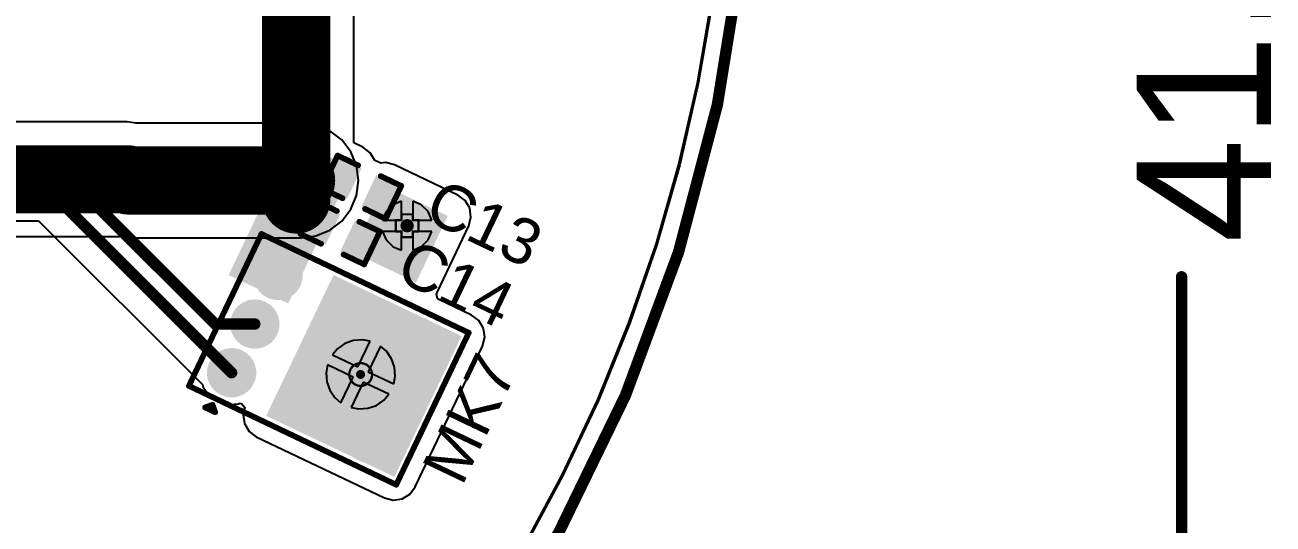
# Model space of a CAD drawing. Header units: millimetres. Extents: x -2.4 to 8.6, y -1 to 5.2.
# Drawn here: x 1.641 to 2.738, y 0.173 to 0.612 of the extents above; entities that cross this region are included whole.
import ezdxf

# ---------------------------------------------------------------- set-up
doc = ezdxf.new("R2010")
doc.units = ezdxf.units.MM
doc.header["$MEASUREMENT"] = 0
for name, color, linetype in [('BottomLayer', 5, 'Continuous'), ('BottomSolder', 6, 'Continuous'), ('DrillDrawing', 1, 'Continuous'), ('Mechanical1', 6, 'Continuous'), ('Mechanical2', 216, 'Continuous'), ('PadHoleLayer', 156, 'Continuous'), ('TopLayer', 1, 'Continuous'), ('TopOverlay', 2, 'Continuous'), ('TopPaste', 8, 'Continuous'), ('TopSolder', 216, 'Continuous'), ('ViaHoleLayer', 16, 'Continuous')]:
    doc.layers.add(name, color=color, linetype=linetype)
doc.styles.add('Arial', font='', dxfattribs={"height": 0.2})
doc.styles.get('Arial').set_extended_font_data('Arial')

# ---------------------------------------------------------------- blocks, each defined once
blk = doc.blocks.new('SPM0687LR5H_1_21')
at = {"layer": 'BottomSolder'}
h = blk.add_hatch(color=6, dxfattribs=at)
edge = h.paths.add_edge_path()
edge.add_arc((0, -0.0359), 0.004, 0, 360)
at = {"layer": 'PadHoleLayer'}
h = blk.add_hatch(color=156, dxfattribs=at)
edge = h.paths.add_edge_path()
edge.add_arc((0, -0.0359), 0.0202, 0, 360)
at = {"layer": 'TopLayer'}
h = blk.add_hatch(color=1, dxfattribs=at)
edge = h.paths.add_edge_path()
edge.add_arc((-0.0474, 0.067), 0.0177, 0, 360)
h = blk.add_hatch(color=1, dxfattribs=at)
edge = h.paths.add_edge_path()
edge.add_arc((0, 0.067), 0.0177, 0, 360)
h = blk.add_hatch(color=1, dxfattribs=at)
edge = h.paths.add_edge_path()
edge.add_arc((0.0474, 0.067), 0.0177, 0, 360)
h = blk.add_hatch(color=1, dxfattribs=at)
edge = h.paths.add_edge_path()
edge.add_arc((0, -0.0359), 0.033, 0, 360)
h = blk.add_hatch(color=1, dxfattribs=at)
edge = h.paths.add_edge_path()
edge.add_arc((-0.0474, -0.067), 0.0177, 0, 360)
h = blk.add_hatch(color=1, dxfattribs=at)
edge = h.paths.add_edge_path()
edge.add_arc((0.0474, -0.067), 0.0177, 0, 360)
at = {"layer": 'TopPaste'}
h = blk.add_hatch(color=8, dxfattribs=at)
edge = h.paths.add_edge_path()
edge.add_arc((-0.0474, 0.067), 0.0177, 0, 360)
h = blk.add_hatch(color=8, dxfattribs=at)
edge = h.paths.add_edge_path()
edge.add_arc((0, 0.067), 0.0177, 0, 360)
h = blk.add_hatch(color=8, dxfattribs=at)
edge = h.paths.add_edge_path()
edge.add_arc((0.0474, 0.067), 0.0177, 0, 360)
h = blk.add_hatch(color=8, dxfattribs=at)
edge = h.paths.add_edge_path()
edge.add_arc((-0.0474, -0.067), 0.0177, 0, 360)
h = blk.add_hatch(color=8, dxfattribs=at)
edge = h.paths.add_edge_path()
edge.add_arc((0.0474, -0.067), 0.0177, 0, 360)
at = {"layer": 'TopSolder'}
h = blk.add_hatch(color=216, dxfattribs=at)
edge = h.paths.add_edge_path()
edge.add_arc((-0.0474, 0.067), 0.0217, 0, 360)
h = blk.add_hatch(color=216, dxfattribs=at)
edge = h.paths.add_edge_path()
edge.add_arc((0, 0.067), 0.0217, 0, 360)
h = blk.add_hatch(color=216, dxfattribs=at)
edge = h.paths.add_edge_path()
edge.add_arc((0.0474, 0.067), 0.0217, 0, 360)
h = blk.add_hatch(color=216, dxfattribs=at)
edge = h.paths.add_edge_path()
edge.add_arc((0, -0.0359), 0.037, 0, 360)
h = blk.add_hatch(color=216, dxfattribs=at)
edge = h.paths.add_edge_path()
edge.add_arc((-0.0474, -0.067), 0.0217, 0, 360)
h = blk.add_hatch(color=216, dxfattribs=at)
edge = h.paths.add_edge_path()
edge.add_arc((0.0474, -0.067), 0.0217, 0, 360)
at = {"layer": 'TopOverlay', "const_width": 0.005}
for points in [[(-0.074, 0.0959), (0.074, 0.0959)], [(-0.074, 0.0959), (-0.074, -0.1059)], [(0.074, 0.0959), (0.074, -0.1059)], [(-0.085, 0.075), (-0.08, 0.07)], [(-0.085, 0.075), (-0.085, 0.065)], [(-0.08, 0.07), (-0.085, 0.065)], [(-0.074, -0.1059), (0.074, -0.1059)]]:
    blk.add_lwpolyline(points, dxfattribs=at)
at = {"layer": 'TopOverlay', "const_width": 0.0025}
for points in [[(-0.0753, 0.0959, 1), (-0.0728, 0.0959, 1)], [(-0.0753, 0.0959, 1), (-0.0728, 0.0959, 1)], [(0.0728, 0.0959, 1), (0.0753, 0.0959, 1)], [(0.0728, 0.0959, 1), (0.0753, 0.0959, 1)], [(-0.0862, 0.075, 1), (-0.0838, 0.075, 1)], [(-0.0862, 0.075, 1), (-0.0838, 0.075, 1)], [(-0.0862, 0.065, 1), (-0.0838, 0.065, 1)], [(-0.0862, 0.065, 1), (-0.0838, 0.065, 1)], [(-0.0813, 0.07, 1), (-0.0788, 0.07, 1)], [(-0.0813, 0.07, 1), (-0.0788, 0.07, 1)], [(-0.0753, -0.1059, 1), (-0.0728, -0.1059, 1)], [(-0.0753, -0.1059, 1), (-0.0728, -0.1059, 1)], [(0.0728, -0.1059, 1), (0.0753, -0.1059, 1)], [(0.0728, -0.1059, 1), (0.0753, -0.1059, 1)]]:
    blk.add_lwpolyline(points, format="xyb", close=True, dxfattribs=at)
blk = doc.blocks.new('C___0402_63')
at = {"layer": 'TopLayer'}
for points in [[(-0.0275, -0.0125), (-0.0275, 0.0125), (-0.0095, 0.0125), (-0.0095, -0.0125)], [(0.0095, -0.0125), (0.0095, 0.0125), (0.0275, 0.0125), (0.0275, -0.0125)]]:
    blk.add_hatch(color=1, dxfattribs=at).paths.add_polyline_path(points)
at = {"layer": 'TopPaste'}
for points in [[(-0.0275, -0.0125), (-0.0275, 0.0125), (-0.0095, 0.0125), (-0.0095, -0.0125)], [(0.0095, -0.0125), (0.0095, 0.0125), (0.0275, 0.0125), (0.0275, -0.0125)]]:
    blk.add_hatch(color=8, dxfattribs=at).paths.add_polyline_path(points)
at = {"layer": 'TopSolder'}
for points in [[(-0.0299, -0.0149), (-0.0299, 0.0149), (-0.0071, 0.0149), (-0.0071, -0.0149)], [(0.0071, -0.0149), (0.0071, 0.0149), (0.0299, 0.0149), (0.0299, -0.0149)]]:
    blk.add_hatch(color=216, dxfattribs=at).paths.add_polyline_path(points)
at = {"layer": 'TopOverlay', "const_width": 0.005}
for points in [[(-0.031, 0.016), (-0.011, 0.016)], [(-0.031, -0.016), (-0.031, 0.016)], [(0.011, 0.016), (0.031, 0.016)], [(0.031, -0.016), (0.031, 0.016)], [(-0.031, -0.016), (-0.011, -0.016)], [(0.011, -0.016), (0.031, -0.016)]]:
    blk.add_lwpolyline(points, dxfattribs=at)
at = {"layer": 'TopOverlay', "const_width": 0.0025}
for points in [[(-0.0323, 0.016, 1), (-0.0297, 0.016, 1)], [(-0.0323, 0.016, 1), (-0.0297, 0.016, 1)], [(-0.0123, 0.016, 1), (-0.0097, 0.016, 1)], [(0.0097, 0.016, 1), (0.0123, 0.016, 1)], [(0.0297, 0.016, 1), (0.0323, 0.016, 1)], [(0.0297, 0.016, 1), (0.0323, 0.016, 1)], [(-0.0323, -0.016, 1), (-0.0297, -0.016, 1)], [(-0.0323, -0.016, 1), (-0.0297, -0.016, 1)], [(-0.0123, -0.016, 1), (-0.0097, -0.016, 1)], [(0.0097, -0.016, 1), (0.0123, -0.016, 1)], [(0.0297, -0.016, 1), (0.0323, -0.016, 1)], [(0.0297, -0.016, 1), (0.0323, -0.016, 1)]]:
    blk.add_lwpolyline(points, format="xyb", close=True, dxfattribs=at)
blk = doc.blocks.new('C___0402_64')
at = {"layer": 'TopLayer'}
for points in [[(-0.0275, -0.0125), (-0.0275, 0.0125), (-0.0095, 0.0125), (-0.0095, -0.0125)], [(0.0095, -0.0125), (0.0095, 0.0125), (0.0275, 0.0125), (0.0275, -0.0125)]]:
    blk.add_hatch(color=1, dxfattribs=at).paths.add_polyline_path(points)
at = {"layer": 'TopPaste'}
for points in [[(-0.0275, -0.0125), (-0.0275, 0.0125), (-0.0095, 0.0125), (-0.0095, -0.0125)], [(0.0095, -0.0125), (0.0095, 0.0125), (0.0275, 0.0125), (0.0275, -0.0125)]]:
    blk.add_hatch(color=8, dxfattribs=at).paths.add_polyline_path(points)
at = {"layer": 'TopSolder'}
for points in [[(-0.0299, -0.0149), (-0.0299, 0.0149), (-0.0071, 0.0149), (-0.0071, -0.0149)], [(0.0071, -0.0149), (0.0071, 0.0149), (0.0299, 0.0149), (0.0299, -0.0149)]]:
    blk.add_hatch(color=216, dxfattribs=at).paths.add_polyline_path(points)
at = {"layer": 'TopOverlay', "const_width": 0.005}
for points in [[(-0.031, 0.016), (-0.011, 0.016)], [(-0.031, -0.016), (-0.031, 0.016)], [(0.011, 0.016), (0.031, 0.016)], [(0.031, -0.016), (0.031, 0.016)], [(-0.031, -0.016), (-0.011, -0.016)], [(0.011, -0.016), (0.031, -0.016)]]:
    blk.add_lwpolyline(points, dxfattribs=at)
at = {"layer": 'TopOverlay', "const_width": 0.0025}
for points in [[(-0.0323, 0.016, 1), (-0.0297, 0.016, 1)], [(-0.0323, 0.016, 1), (-0.0297, 0.016, 1)], [(-0.0123, 0.016, 1), (-0.0097, 0.016, 1)], [(0.0097, 0.016, 1), (0.0123, 0.016, 1)], [(0.0297, 0.016, 1), (0.0323, 0.016, 1)], [(0.0297, 0.016, 1), (0.0323, 0.016, 1)], [(-0.0323, -0.016, 1), (-0.0297, -0.016, 1)], [(-0.0323, -0.016, 1), (-0.0297, -0.016, 1)], [(-0.0123, -0.016, 1), (-0.0097, -0.016, 1)], [(0.0097, -0.016, 1), (0.0123, -0.016, 1)], [(0.0297, -0.016, 1), (0.0323, -0.016, 1)], [(0.0297, -0.016, 1), (0.0323, -0.016, 1)]]:
    blk.add_lwpolyline(points, format="xyb", close=True, dxfattribs=at)

msp = doc.modelspace()

# ---------------------------------------------------------------- hatches: boundary and pattern name
at = {"layer": 'BottomLayer'}
h = msp.add_hatch(color=5, dxfattribs=at)
edge = h.paths.add_edge_path()
edge.add_arc((1.884, 0.475), 0.0118, 0, 360)
h = msp.add_hatch(color=5, dxfattribs=at)
edge = h.paths.add_edge_path()
edge.add_arc((1.9772, 0.4352), 0.0118, 0, 360)
at = {"layer": 'BottomSolder'}
h = msp.add_hatch(color=6, dxfattribs=at)
edge = h.paths.add_edge_path()
edge.add_arc((1.884, 0.475), 0.0158, 0, 360)
h = msp.add_hatch(color=6, dxfattribs=at)
edge = h.paths.add_edge_path()
edge.add_arc((1.9772, 0.4352), 0.0158, 0, 360)
at = {"layer": 'TopLayer'}
for points in [[(1.8727, 0.3669), (1.9294, 0.4858), (1.8771, 0.5107), (1.8204, 0.3919)], [(1.9851, 0.3854), (2.0129, 0.4438), (1.9572, 0.4704), (1.9293, 0.4119)], [(1.966, 0.2144), (2.025, 0.3382), (1.9125, 0.3919), (1.8534, 0.2681)]]:
    msp.add_hatch(color=1, dxfattribs=at).paths.add_polyline_path(points)
h = msp.add_hatch(color=1, dxfattribs=at)
edge = h.paths.add_edge_path()
edge.add_arc((1.884, 0.475), 0.0118, 0, 360)
h = msp.add_hatch(color=1, dxfattribs=at)
edge = h.paths.add_edge_path()
edge.add_arc((1.9772, 0.4352), 0.0118, 0, 360)
at = {"layer": 'TopSolder'}
h = msp.add_hatch(color=216, dxfattribs=at)
edge = h.paths.add_edge_path()
edge.add_arc((1.884, 0.475), 0.0158, 0, 360)
h = msp.add_hatch(color=216, dxfattribs=at)
edge = h.paths.add_edge_path()
edge.add_arc((1.9772, 0.4352), 0.0158, 0, 360)
at = {"layer": 'ViaHoleLayer'}
h = msp.add_hatch(color=16, dxfattribs=at)
edge = h.paths.add_edge_path()
edge.add_arc((1.884, 0.475), 0.00591, 0, 360)
h = msp.add_hatch(color=16, dxfattribs=at)
edge = h.paths.add_edge_path()
edge.add_arc((1.9772, 0.4352), 0.00591, 0, 360)

# ---------------------------------------------------------------- linework, layer by layer
at = {"layer": 'BottomLayer'}
for p, q in [((2.2444, 0.6327), (2.232, 0.5606)), ((2.232, 0.5606), (2.2157, 0.4894)), ((1.7314, 0.5264), (1.562, 0.5264)), ((1.739, 0.5254), (1.7314, 0.5264)), ((1.884, 0.5254), (1.739, 0.5254)), ((1.8971, 0.5237), (1.884, 0.5254)), ((1.9092, 0.5187), (1.8971, 0.5237)), ((1.9197, 0.5107), (1.9092, 0.5187)), ((1.9277, 0.5002), (1.9197, 0.5107)), ((1.9327, 0.4881), (1.9277, 0.5002)), ((1.9344, 0.475), (1.9327, 0.4881)), ((2.2157, 0.4894), (2.1956, 0.4191)), ((1.9327, 0.4619), (1.9344, 0.475)), ((1.9277, 0.4498), (1.9327, 0.4619)), ((1.9197, 0.4393), (1.9277, 0.4498)), ((1.9649, 0.4537), (1.9587, 0.4476)), ((1.9722, 0.4567), (1.9649, 0.4537)), ((1.9722, 0.4402), (1.9722, 0.4567)), ((1.9896, 0.4537), (1.9822, 0.4567)), ((1.9822, 0.4567), (1.9822, 0.4402)), ((1.9957, 0.4476), (1.9896, 0.4537)), ((1.9092, 0.4313), (1.9197, 0.4393)), ((1.9587, 0.4476), (1.9557, 0.4402)), ((1.9557, 0.4402), (1.9722, 0.4402)), ((1.9822, 0.4402), (1.9988, 0.4402)), ((1.9988, 0.4402), (1.9957, 0.4476)), ((1.8971, 0.4263), (1.9092, 0.4313)), ((1.9722, 0.4302), (1.9557, 0.4302)), ((1.9557, 0.4302), (1.9587, 0.4229)), ((1.9722, 0.4137), (1.9722, 0.4302)), ((1.9988, 0.4302), (1.9822, 0.4302)), ((1.9822, 0.4302), (1.9822, 0.4137)), ((1.9957, 0.4229), (1.9988, 0.4302)), ((1.5829, 0.4256), (1.7248, 0.4256)), ((1.7248, 0.4256), (1.7324, 0.4246)), ((1.7324, 0.4246), (1.884, 0.4246)), ((1.884, 0.4246), (1.8971, 0.4263)), ((1.9587, 0.4229), (1.9649, 0.4167)), ((1.9649, 0.4167), (1.9722, 0.4137)), ((1.9822, 0.4137), (1.9896, 0.4167)), ((1.9896, 0.4167), (1.9957, 0.4229)), ((2.1956, 0.4191), (2.1718, 0.35)), ((2.1718, 0.35), (2.1443, 0.2823)), ((1.9226, 0.3316), (1.916, 0.3271)), ((1.9301, 0.3342), (1.9226, 0.3316)), ((1.938, 0.3348), (1.9301, 0.3342)), ((1.934, 0.3111), (1.9447, 0.3336)), ((1.9447, 0.3336), (1.938, 0.3348)), ((1.9538, 0.3293), (1.943, 0.3068)), ((1.959, 0.3248), (1.9538, 0.3293)), ((1.916, 0.3271), (1.9115, 0.3218)), ((1.9115, 0.3218), (1.934, 0.3111)), ((1.9635, 0.3183), (1.959, 0.3248)), ((1.9662, 0.3108), (1.9635, 0.3183)), ((1.9072, 0.3128), (1.906, 0.306)), ((1.9297, 0.3021), (1.9072, 0.3128)), ((1.9668, 0.3029), (1.9662, 0.3108)), ((1.906, 0.306), (1.9066, 0.2981)), ((1.9066, 0.2981), (1.9093, 0.2906)), ((1.919, 0.2796), (1.9297, 0.3021)), ((1.9387, 0.2978), (1.928, 0.2753)), ((1.9612, 0.2871), (1.9387, 0.2978)), ((1.943, 0.3068), (1.9655, 0.2961)), ((1.9655, 0.2961), (1.9668, 0.3029)), ((1.9093, 0.2906), (1.9138, 0.2841)), ((1.9567, 0.2818), (1.9612, 0.2871)), ((1.9138, 0.2841), (1.919, 0.2796)), ((1.928, 0.2753), (1.9348, 0.2741)), ((1.9348, 0.2741), (1.9427, 0.2747)), ((1.9427, 0.2747), (1.9502, 0.2773)), ((1.9502, 0.2773), (1.9567, 0.2818)), ((2.1443, 0.2823), (2.1131, 0.2162)), ((2.1131, 0.2162), (2.0785, 0.1519))]:
    msp.add_line(p, q, dxfattribs=at)
at = {"layer": 'BottomLayer', "const_width": 0.06}
for points in [[(1.562, 0.476), (1.7314, 0.476)], [(1.7314, 0.476), (1.7324, 0.475)], [(1.7324, 0.475), (1.884, 0.475)]]:
    msp.add_lwpolyline(points, dxfattribs=at)
at = {"layer": 'BottomLayer', "const_width": 0.03}
for points in [[(1.7164, 0.476, 1), (1.7464, 0.476, 1)], [(1.7164, 0.476, 1), (1.7464, 0.476, 1)], [(1.7174, 0.475, 1), (1.7474, 0.475, 1)], [(1.7174, 0.475, 1), (1.7474, 0.475, 1)], [(1.869, 0.475, 1), (1.899, 0.475, 1)]]:
    msp.add_lwpolyline(points, format="xyb", close=True, dxfattribs=at)
at = {"layer": 'DrillDrawing', "const_width": 0.002}
for points in [[(1.879, 0.48), (1.879, 0.485)], [(1.879, 0.485), (1.889, 0.485)], [(1.889, 0.48), (1.889, 0.485)], [(1.874, 0.47), (1.874, 0.48)], [(1.874, 0.48), (1.879, 0.48)], [(1.889, 0.48), (1.894, 0.48)], [(1.894, 0.47), (1.894, 0.48)], [(1.874, 0.47), (1.879, 0.47)], [(1.879, 0.465), (1.879, 0.47)], [(1.879, 0.465), (1.889, 0.465)], [(1.889, 0.47), (1.894, 0.47)], [(1.889, 0.465), (1.889, 0.47)], [(1.9672, 0.4302), (1.9672, 0.4402)], [(1.9672, 0.4402), (1.9722, 0.4402)], [(1.9722, 0.4402), (1.9722, 0.4452)], [(1.9722, 0.4452), (1.9822, 0.4452)], [(1.9822, 0.4402), (1.9822, 0.4452)], [(1.9822, 0.4402), (1.9872, 0.4402)], [(1.9872, 0.4302), (1.9872, 0.4402)], [(1.9672, 0.4302), (1.9722, 0.4302)], [(1.9722, 0.4252), (1.9722, 0.4302)], [(1.9822, 0.4302), (1.9872, 0.4302)], [(1.9822, 0.4252), (1.9822, 0.4302)], [(1.9722, 0.4252), (1.9822, 0.4252)]]:
    msp.add_lwpolyline(points, dxfattribs=at)
at = {"layer": 'DrillDrawing'}
for points, const_width in [([(1.8785, 0.485, 1), (1.8795, 0.485, 1)], 0.001), ([(1.8785, 0.485, 1), (1.8795, 0.485, 1)], 0.001), ([(1.8885, 0.485, 1), (1.8895, 0.485, 1)], 0.001), ([(1.8885, 0.485, 1), (1.8895, 0.485, 1)], 0.001), ([(1.8735, 0.48, 1), (1.8745, 0.48, 1)], 0.001), ([(1.8735, 0.48, 1), (1.8745, 0.48, 1)], 0.001), ([(1.8785, 0.48, 1), (1.8795, 0.48, 1)], 0.001), ([(1.8785, 0.48, 1), (1.8795, 0.48, 1)], 0.001), ([(1.8885, 0.48, 1), (1.8895, 0.48, 1)], 0.001), ([(1.8885, 0.48, 1), (1.8895, 0.48, 1)], 0.001), ([(1.8935, 0.48, 1), (1.8945, 0.48, 1)], 0.001), ([(1.8935, 0.48, 1), (1.8945, 0.48, 1)], 0.001), ([(1.8735, 0.47, 1), (1.8745, 0.47, 1)], 0.001), ([(1.8735, 0.47, 1), (1.8745, 0.47, 1)], 0.001), ([(1.8785, 0.47, 1), (1.8795, 0.47, 1)], 0.001), ([(1.8785, 0.47, 1), (1.8795, 0.47, 1)], 0.001), ([(1.8785, 0.465, 1), (1.8795, 0.465, 1)], 0.001), ([(1.8785, 0.465, 1), (1.8795, 0.465, 1)], 0.001), ([(1.8885, 0.47, 1), (1.8895, 0.47, 1)], 0.001), ([(1.8885, 0.47, 1), (1.8895, 0.47, 1)], 0.001), ([(1.8885, 0.465, 1), (1.8895, 0.465, 1)], 0.001), ([(1.8885, 0.465, 1), (1.8895, 0.465, 1)], 0.001), ([(1.8935, 0.47, 1), (1.8945, 0.47, 1)], 0.001), ([(1.8935, 0.47, 1), (1.8945, 0.47, 1)], 0.001), ([(1.9667, 0.4402, 1), (1.9677, 0.4402, 1)], 0.001), ([(1.9667, 0.4402, 1), (1.9677, 0.4402, 1)], 0.001), ([(1.9717, 0.4452, 1), (1.9727, 0.4452, 1)], 0.001), ([(1.9717, 0.4452, 1), (1.9727, 0.4452, 1)], 0.001), ([(1.9717, 0.4402, 1), (1.9727, 0.4402, 1)], 0.001), ([(1.9717, 0.4402, 1), (1.9727, 0.4402, 1)], 0.001), ([(1.9817, 0.4452, 1), (1.9827, 0.4452, 1)], 0.001), ([(1.9817, 0.4452, 1), (1.9827, 0.4452, 1)], 0.001), ([(1.9817, 0.4402, 1), (1.9827, 0.4402, 1)], 0.001), ([(1.9817, 0.4402, 1), (1.9827, 0.4402, 1)], 0.001), ([(1.9867, 0.4402, 1), (1.9877, 0.4402, 1)], 0.001), ([(1.9867, 0.4402, 1), (1.9877, 0.4402, 1)], 0.001), ([(1.9667, 0.4302, 1), (1.9677, 0.4302, 1)], 0.001), ([(1.9667, 0.4302, 1), (1.9677, 0.4302, 1)], 0.001), ([(1.9717, 0.4302, 1), (1.9727, 0.4302, 1)], 0.001), ([(1.9717, 0.4302, 1), (1.9727, 0.4302, 1)], 0.001), ([(1.9817, 0.4302, 1), (1.9827, 0.4302, 1)], 0.001), ([(1.9817, 0.4302, 1), (1.9827, 0.4302, 1)], 0.001), ([(1.9867, 0.4302, 1), (1.9877, 0.4302, 1)], 0.001), ([(1.9867, 0.4302, 1), (1.9877, 0.4302, 1)], 0.001), ([(1.9717, 0.4252, 1), (1.9727, 0.4252, 1)], 0.001), ([(1.9717, 0.4252, 1), (1.9727, 0.4252, 1)], 0.001), ([(1.9817, 0.4252, 1), (1.9827, 0.4252, 1)], 0.001), ([(1.9817, 0.4252, 1), (1.9827, 0.4252, 1)], 0.001), ([(1.9464, 0.3044, 1), (1.9264, 0.3044, 1)], 0.002), ([(1.9259, 0.3044, 1), (1.9269, 0.3044, 1)], 0.001), ([(1.9459, 0.3044, 1), (1.9469, 0.3044, 1)], 0.001)]:
    msp.add_lwpolyline(points, format="xyb", close=True, dxfattribs=dict(at, const_width=const_width))
at = {"layer": 'Mechanical1', "const_width": 0.01}
msp.add_lwpolyline([(2.6575, 0.0032), (2.6575, 0.3903)], dxfattribs=at)
at = {"layer": 'Mechanical1', "const_width": 0.005}
msp.add_lwpolyline([(2.655, 0.3903, 1), (2.66, 0.3903, 1)], format="xyb", close=True, dxfattribs=at)
at = {"layer": 'Mechanical2', "const_width": 0.01}
msp.add_lwpolyline([(1.3342, 2.1354, -6.230382), (0.4718, 2.1362)], format="xyb", dxfattribs=at)
at = {"layer": 'TopLayer'}
for p, q in [((1.9303, 0.508), (1.9303, 0.7649)), ((2.2454, 0.632), (2.233, 0.56)), ((2.233, 0.56), (2.2167, 0.4887)), ((1.9382, 0.5042), (1.9303, 0.508)), ((1.9446, 0.4994), (1.9382, 0.5042)), ((1.9487, 0.4926), (1.9446, 0.4994)), ((1.9541, 0.4902), (1.9487, 0.4926)), ((1.9583, 0.4908), (1.9541, 0.4902)), ((1.966, 0.4888), (1.9583, 0.4908)), ((2.0217, 0.4622), (1.966, 0.4888)), ((1.966, 0.4888), (1.966, 0.4888)), ((2.2167, 0.4887), (2.1966, 0.4185)), ((2.0281, 0.4575), (2.0217, 0.4622)), ((2.0322, 0.4506), (2.0281, 0.4575)), ((2.0333, 0.4428), (2.0322, 0.4506)), ((1.3255, 0.4395), (1.6535, 0.4395)), ((1.6535, 0.4395), (1.7973, 0.2957)), ((2.0313, 0.435), (2.0333, 0.4428)), ((2.0035, 0.3766), (2.0313, 0.435)), ((2.1966, 0.4185), (2.1728, 0.3494)), ((2.0029, 0.3753), (2.0035, 0.3766)), ((2.004, 0.3708), (2.0029, 0.3753)), ((2.0338, 0.3566), (2.004, 0.3708)), ((2.0402, 0.3518), (2.0338, 0.3566)), ((2.0443, 0.345), (2.0402, 0.3518)), ((2.0454, 0.3371), (2.0443, 0.345)), ((2.1728, 0.3494), (2.1453, 0.2817)), ((1.9844, 0.2056), (2.0434, 0.3294)), ((2.0434, 0.3294), (2.0454, 0.3371)), ((1.7973, 0.2957), (1.7981, 0.2933)), ((1.7981, 0.2933), (1.8022, 0.2873)), ((1.8022, 0.2873), (1.8078, 0.2826)), ((1.8078, 0.2826), (1.8144, 0.2794)), ((1.8144, 0.2794), (1.8216, 0.2781)), ((1.8216, 0.2781), (1.8288, 0.2787)), ((1.8288, 0.2787), (1.8306, 0.2793)), ((1.8306, 0.2793), (1.8321, 0.2785)), ((1.8321, 0.2785), (1.8346, 0.2754)), ((1.8346, 0.2754), (1.8331, 0.2691)), ((2.1453, 0.2817), (2.1141, 0.2156)), ((1.8331, 0.2691), (1.8342, 0.2613)), ((1.8342, 0.2613), (1.8383, 0.2544)), ((1.8383, 0.2544), (1.8446, 0.2497)), ((1.8446, 0.2497), (1.9572, 0.196)), ((2.1141, 0.2156), (2.0795, 0.1512)), ((1.9728, 0.1952), (1.9796, 0.1992)), ((1.9796, 0.1992), (1.9844, 0.2056)), ((1.9572, 0.196), (1.9649, 0.194)), ((1.9649, 0.194), (1.9728, 0.1952))]:
    msp.add_line(p, q, dxfattribs=at)
for points, const_width in [([(1.8798, 0.4583), (1.8798, 0.7858)], 0.06), ([(1.621, 0.485), (1.6723, 0.485)], 0.01), ([(1.6723, 0.485), (1.8085, 0.3488)], 0.01), ([(1.3401, 0.465), (1.664, 0.465)], 0.01), ([(1.664, 0.465), (1.823, 0.306)], 0.01), ([(1.8085, 0.3488), (1.8434, 0.3488)], 0.01), ([(1.823, 0.306), (1.823, 0.306)], 0.01)]:
    msp.add_lwpolyline(points, dxfattribs=dict(at, const_width=const_width))
for points, const_width in [([(1.6698, 0.485, 1), (1.6748, 0.485, 1)], 0.005), ([(1.6698, 0.485, 1), (1.6748, 0.485, 1)], 0.005), ([(1.8648, 0.4583, 1), (1.8948, 0.4583, 1)], 0.03), ([(1.6615, 0.465, 1), (1.6665, 0.465, 1)], 0.005), ([(1.6615, 0.465, 1), (1.6665, 0.465, 1)], 0.005), ([(1.806, 0.3488, 1), (1.811, 0.3488, 1)], 0.005), ([(1.806, 0.3488, 1), (1.811, 0.3488, 1)], 0.005), ([(1.8409, 0.3488, 1), (1.8459, 0.3488, 1)], 0.005), ([(1.8205, 0.306, 1), (1.8255, 0.306, 1)], 0.005), ([(1.8205, 0.306, 1), (1.8255, 0.306, 1)], 0.005), ([(1.8205, 0.306, 1), (1.8255, 0.306, 1)], 0.005)]:
    msp.add_lwpolyline(points, format="xyb", close=True, dxfattribs=dict(at, const_width=const_width))

# ---------------------------------------------------------------- block references
for name, p, rotation in [('C___0402_64', (1.9372, 0.4691), 334.5), ('C___0402_63', (1.9184, 0.429), 334.5), ('SPM0687LR5H_1_21', (1.9039, 0.3199), 64.5)]:
    msp.add_blockref(name, p, dxfattribs=dict(rotation=rotation))

# ---------------------------------------------------------------- texts
at = {"layer": 'Mechanical1', "style": 'Arial'}
msp.add_text('41.68mm', height=0.11811, rotation=90, dxfattribs=at).set_placement((2.7362, 0.42))
at = {"layer": 'TopOverlay', "style": 'Arial'}
for s, rotation, p in [('C13', 334.5, (1.9903, 0.4415)), ('C14', 334.5, (1.9653, 0.3885)), ('MK7', 64.5, (2.0254, 0.2054))]:
    msp.add_text(s, height=0.04, rotation=rotation, dxfattribs=at).set_placement(p)

doc.saveas('drawing.dxf')
